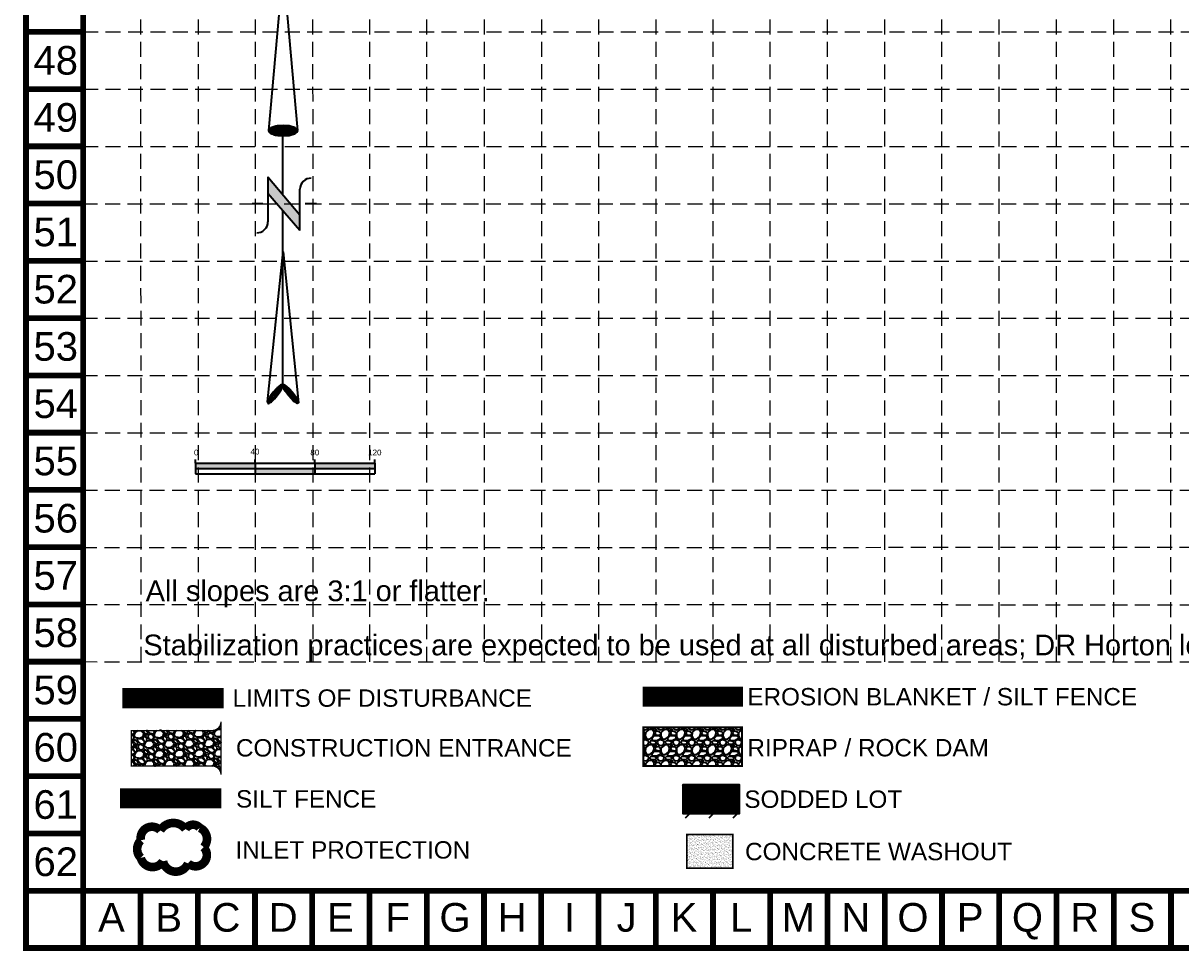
# Model space of a CAD drawing. Extents: x 2509062 to 2510599, y 7103311 to 7105769.
# Drawn here: x 2509062 to 2509837, y 7103311 to 7103932 of the extents above; entities that cross this region are included whole.
import ezdxf
from ezdxf.enums import TextEntityAlignment as Align

# ---------------------------------------------------------------- set-up
doc = ezdxf.new("R2010")
doc.units = 0
doc.header["$LTSCALE"] = 40
doc.header["$MEASUREMENT"] = 0
for name, pattern in [('ACAD_ISO02W100', [15, 12, -3]), ('DASHED', [0.75, 0.5, -0.25]), ('HIDDEN', [0.375, 0.25, -0.125])]:
    doc.linetypes.add(name, pattern=pattern)
for name, color, linetype in [('BASE', 7, 'Continuous'), ('GRID', 254, 'DASHED'), ('LEGEND', 7, 'Continuous'), ('NARROW', 7, 'Continuous')]:
    doc.layers.add(name, color=color, linetype=linetype)
doc.styles.add("L200'", font='ARIAL.TTF', dxfattribs={"height": 0.001968503937008})
doc.styles.get("Standard").update_dxf_attribs({"font": 'ARIAL.TTF'})

# ---------------------------------------------------------------- blocks, each defined once
blk = doc.blocks.new('North Arrow')
at = {"layer": 'NARROW'}
for p, q in [((32.43254981860446, 3.058265073213988), (32.43254981860446, 4.631385762768332)), ((0, 0), (22.36344290151465, 2.002084736559482)), ((28.76667448424996, -2.091662794246076), (34.01874137947743, 2.319861484284047)), ((36.17825519122562, 2.333068732823449), (30.46489879658111, 2.333068732823449)), ((36.15693846157228, 2.319861484284047), (31.03953994826952, -2.091662794246076)), ((39.10239171702415, 0.006637234364461619), (59.96415737125062, 2.108618273159664)), ((0, 0), (22.3340256442134, -2.022002755547874)), ((21.65859055236069, -0.04755806894536363), (21.65587945617517, -0.04755806894536363)), ((31.2002493849468, -0.04755806894536363), (21.65859055236069, -0.04755806894536363)), ((57.4539157862273, -0.04755806894536363), (33.41071549255503, -0.04755806894536363)), ((59.8310793026576, -2.141789640390925), (39.04486644576536, -0.007715046158409677)), ((57.69334596529006, -0.02703537367779063), (57.76929195033517, -0.01344045038422337)), ((57.76514189648879, -0.05039075473177945), (57.69334596529006, -0.02703537367779063)), ((28.76667448424996, -2.091662794246076), (34.95439482978327, -2.091662794246076)), ((32.43254981860446, -4.261561808689294), (32.43254981860446, -2.800806882678444))]:
    blk.add_line(p, q, dxfattribs=at)
blk.add_lwpolyline([(22.36469003275943, -2.029144276148145), (22.58571216360451, -1.926685835660464, 0.09157658552841703), (22.86600292222374, -1.437143250313966, 0.04830551554414139), (23.03449076013294, -0.7510674610057322), (23.07365352004581, -0.007926344824227272), (23.0138871940153, 0.8191116749912908, 0.04830551554426889), (22.86600292222374, 1.421290560665511, 0.0915765855283463), (22.58571216360451, 1.91083314601201), (22.36469003275943, 2.01329158649969), (22.14366790191434, 1.91083314601201, 0.09157658552851158), (21.86337714329511, 1.421290560665511, 0.04830551554418233), (21.71549287155813, 0.8191116749912908), (21.65572654552761, -0.007926344824227272), (21.71549287155813, -0.8349643646397453, 0.04830551554422624), (21.86337714329511, -1.437143250313966, 0.09157658552816902), (22.14366790191434, -1.926685835660464)], format="xyb", close=True, dxfattribs=at)
for points in [[(57.45558378554506, -0.03134526075882604), (57.43996657389744, 0.0836624617477355, -0.06681784727068599), (57.67471216397553, 0.4712181194372533, -0.03073031192727785), (58.00862399094058, 0.8372912985578296), (58.52165351551321, 1.292257312707079), (59.07299621394941, 1.699951556056476, -0.03073031192742202), (59.50028108291463, 1.950818694931513, -0.06681784727061153), (59.92804734067704, 2.100220530974184), (60.03732810972451, 2.061125939999329)], [(60.03732810972451, 2.061125939999329), (60.05294532137214, 1.946118217492767, -0.06681784727066456), (59.81819973129404, 1.558562559803249, -0.03073031192683177), (59.43379851860755, 1.137137013811298), (58.97125837981093, 0.7375233665334235), (58.41991568137473, 0.3298291232385964, -0.03073031192764033), (57.99263081235495, 0.07896198436355917, -0.03669233332525137), (57.76236303227506, -0.01733721801429056)], [(57.45558378554506, -0.03527464659782709), (57.43996657389744, -0.150282369049819, 0.06681784727068599), (57.67471216397553, -0.5378380267393368, 0.03073031192727785), (58.00862399094058, -0.903911205859913), (58.52165351551321, -1.358877220063732), (59.07299621394941, -1.766571463358559, 0.03073031192742202), (59.50028108291463, -2.017438602233597, 0.06681784727061153), (59.92804734067704, -2.166840438276267), (60.03732810972451, -2.127745847301412)], [(60.03732810972451, -2.127745847301412), (60.05294532137214, -2.012738124794851, 0.06681784727066456), (59.81819973129404, -1.625182467105333, 0.03073031192683177), (59.43379851860755, -1.203756921113381), (58.97125837981093, -0.804143273835507), (58.41991568137473, -0.3964490305406798, 0.03073031192764033), (57.99263081235495, -0.1455818916656426, 0.03669233332525137), (57.76236303227506, -0.04928268934236257)]]:
    blk.add_lwpolyline(points, format="xyb", dxfattribs=at)
for centre, start, end in [((30.46491631666868, 3.862994872579293), 178.8769027564139, 270), ((34.95439482978327, -3.621588933947351), 358.8769027564139, 90)]:
    blk.add_arc(centre, 1.529926139739004, start, end, dxfattribs=at)
for points in [[(23.01902749208239, 0.7489697719211108), (21.85494459723486, 1.41965102062386), (22.86773874044229, 1.437300527177285), (22.14491470462235, 1.910307302568981)], [(22.86773874044229, 1.437300527177285), (22.14491470462235, 1.910307302568981), (22.58617356370451, 1.910307302568981), (22.35503797086494, 2.002084736559482)], [(31.04573626156707, -2.092600781761575), (36.15173163068903, 2.358604768796795), (28.74698772917327, -2.064361571265181), (34.01267678058502, 2.358604768796795)], [(59.26426530671961, 0.9963362022790534), (58.69416543257103, 1.419996991044172), (59.44663154890804, 1.149516487475921), (59.00303798687673, 1.64907741756906)], [(59.44663154890804, 1.149516487475921), (59.00303798687673, 1.64907741756906), (59.61749721722299, 1.335816834307479), (59.27576588053853, 1.822957741314895)], [(59.61749721722299, 1.335816834307479), (59.27576588053853, 1.822957741314895), (59.80972109409777, 1.551097235151246), (59.4926338442383, 1.954057985367399)], [(59.80972109409777, 1.551097235151246), (59.4926338442383, 1.954057985367399), (59.93129858887187, 1.730497569169529), (59.69471535579942, 2.039618144699489)], [(59.93129858887187, 1.730497569169529), (59.69471535579942, 2.039618144699489), (60.05287608364597, 1.941637962281675), (59.93129858887187, 2.103098262887215)], [(60.05287608364597, 1.941637962281675), (59.93129858887187, 2.103098262887215), (60.03644669248388, 2.064458190925507)], [(23.02743242273209, -0.7618279882990464), (21.67003612299595, -0.04525802260104683), (23.06525461068304, -0.04525802260104683), (21.71626324154204, 0.8195677980802429)], [(23.06525461068304, -0.04525802260104683), (21.71626324154204, 0.8195677980802429), (23.01902749208239, 0.7489697719211108), (21.85494459723486, 1.41965102062386)], [(57.44388876337325, 0.08001449623407098), (57.69525844847522, -0.01106567331589758), (57.49810575425727, 0.2124947428819723), (57.77083364797363, -0.01106567331589758)], [(57.450460519849, -0.04004572727353661), (57.68868669199946, -0.016585683588346), (57.44388876337325, 0.08001449623407098), (57.69525844847522, -0.01106567331589758)], [(57.49810575425727, 0.2124947428819723), (57.77083364797363, -0.01106567331589758), (57.59996797960412, 0.3891350717640307), (57.940056377156, 0.06345446541672572)], [(57.59996797960412, 0.3891350717640307), (57.940056377156, 0.06345446541672572), (57.68211493557828, 0.4981552747267415), (58.06984856753843, 0.1324545938769006)], [(57.68211493557828, 0.4981552747267415), (58.06984856753843, 0.1324545938769006), (57.83819415180915, 0.663755583063903), (58.29493122679196, 0.2580348277115263)], [(57.83819415180915, 0.663755583063903), (58.29493122679196, 0.2580348277115263), (58.02877508955135, 0.8569559427633067), (58.51837094691291, 0.405695102581376)], [(58.02877508955135, 0.8569559427633067), (58.51837094691291, 0.405695102581376), (58.26042950528063, 1.069476338470849), (58.73031009321494, 0.5657754006460891)], [(58.26042950528063, 1.069476338470849), (58.73031009321494, 0.5657754006460891), (58.51837094691291, 1.297176762400341), (59.04904028220699, 0.8114158579883224)], [(58.51837094691291, 1.297176762400341), (59.04904028220699, 0.8114158579883224), (58.69580837170361, 1.422756996180397), (59.26097942850902, 0.9949561996836565)], [(22.86773874044229, -1.439569039612252), (21.72466817219174, -0.8747848301754857), (23.02743242273209, -0.7618279882990464), (21.67003612299595, -0.04525802260104683)], [(22.5777686330548, -1.930225321557373), (21.86334952788457, -1.446628842222708), (22.86773874044229, -1.439569039612252), (21.72466817219174, -0.8747848301754857)], [(22.36344290151465, -2.014942952937417), (22.14491470462235, -1.930225321557373), (22.5777686330548, -1.930225321557373), (21.86334952788457, -1.446628842222708)], [(57.4373170068975, -0.1421659174229717), (57.68868669199946, -0.02210569386079442), (57.450460519849, -0.04004572727353661), (57.68868669199946, -0.016585683588346)], [(57.45703227632475, -0.1932260124704044), (57.69525844847522, -0.02762570418781252), (57.4373170068975, -0.1421659174229717), (57.68868669199946, -0.02210569386079442)], [(57.52603571929285, -0.3257062591183058), (57.76426189149788, -0.05108574781843345), (57.45703227632475, -0.1932260124704044), (57.69525844847522, -0.02762570418781252)], [(57.63446970111545, -0.4802665469105705), (57.90062583830149, -0.1021458429204358), (57.52603571929285, -0.3257062591183058), (57.76426189149788, -0.05108574781843345)], [(57.78397716092513, -0.6624268860650773), (58.09120677609826, -0.2001260253382497), (57.63446970111545, -0.4802665469105705), (57.90062583830149, -0.1021458429204358)], [(57.97455809866733, -0.8735672791772231), (58.33600470472447, -0.3477863002626691), (57.78397716092513, -0.6624268860650773), (58.09120677609826, -0.2001260253382497)], [(58.24071423585337, -1.113687726247008), (58.61366141578401, -0.5423666625029), (57.97455809866733, -0.8735672791772231), (58.33600470472447, -0.3477863002626691)], [(58.61366141578401, -1.433848322321865), (58.92746278743289, -0.771447089027788), (58.24071423585337, -1.113687726247008), (58.61366141578401, -0.5423666625029)], [(58.91431927448139, -1.64498871543401), (59.20019068109468, -1.004667523229728), (58.61366141578401, -1.433848322321865), (58.92746278743289, -0.771447089027788)], [(59.11804372517508, -1.794028992899257), (59.56985198281473, -1.35518817585762), (58.91760515269198, -1.651888728247286), (59.20019068109468, -1.011567536097573)], [(59.34805520177179, -1.927889242142555), (59.81300697236293, -1.62152867174882), (59.11804372517508, -1.794028992899257), (59.56985198281473, -1.35518817585762)], [(59.53699320043597, -1.324828119304584), (59.41377276652929, -1.18406785724801), (59.20840537670301, -1.014327541233797)], [(59.58299549571166, -2.052089473381784), (59.92801271066128, -1.787128980031412), (59.34805520177179, -1.927889242142555), (59.81300697236293, -1.62152867174882)], [(59.78343406819477, -2.12522960951901), (60.04630432717022, -2.007929391147627), (59.58299549571166, -2.052089473381784), (59.92801271066128, -1.787128980031412)], [(59.92308389326354, -2.166629686616943), (60.03808963156189, -2.132129622386856), (59.78343406819477, -2.12522960951901), (60.04630432717022, -2.007929391147627)]]:
    blk.add_solid(points, dxfattribs=at)
blk = doc.blocks.new('washout')
at = {"layer": 'BASE'}
h = blk.add_hatch(dxfattribs=at)
h.set_pattern_fill('AR-SAND', color=30, scale=1.29438, style=0)
h.set_pattern_definition([(37.50000000000001, (1095.310110482622, -97.07849999999996), (-0.0815373428699146, 2.494042150135252), [0, -1.9674576, 0, -2.200446, 0, -2.1033675]), (7.499999999999999, (1095.310110482622, -97.07849999999996), (2.29076357176444, 3.652929423912071), [0, -1.0613916, 0, -1.7733006, 0, -0.6795494999999999]), (327.5, (1093.718023082621, -97.07849999999996), (4.0308829430139, 0.007324965717175819), [0, -0.6471899999999999, 0, -2.329884, 0, -3.041793]), (317.5, (1093.718023082621, -97.07849999999996), (3.891070154426286, 1.136045697739593), [0, -0.323595, 0, -1.5273684, 0, -1.747413])])
h.paths.add_polyline_path([(44.3144205259029, 0), (44.3144205259029, 32.35950000000003), (0, 32.35950000000003), (0, 0)])
at = {"layer": 'BASE', "color": 30, "linetype": 'ACAD_ISO02W100', "const_width": 1.617975}
blk.add_lwpolyline([(0, 0), (44.3144205259029, 0), (44.3144205259029, 32.35950000000003), (0, 32.35950000000003)], close=True, dxfattribs=at)

msp = doc.modelspace()

# ---------------------------------------------------------------- hatches: boundary and pattern name
h = msp.add_hatch(color=7)
h.paths.add_polyline_path([(2509217.378219537, 7103634.116432074), (2509217.378219537, 7103637.720186841), (2509177.378219537, 7103637.720186841), (2509177.378219537, 7103634.116432074)])
h.paths.add_polyline_path([(2509217.378219537, 7103634.116432074), (2509217.378219537, 7103630.512677307), (2509257.378219537, 7103630.512677307), (2509257.378219537, 7103634.116432074)])
h.paths.add_polyline_path([(2509257.378219537, 7103637.720186841), (2509257.378219537, 7103634.116432074), (2509297.378219537, 7103634.116432074), (2509297.378219537, 7103637.720186841)])
at = {"layer": 'LEGEND'}
h = msp.add_hatch(dxfattribs=at)
h.set_pattern_fill('GRAVEL', color=4, scale=9.461774216704912, angle=-43.93425516442545, style=0)
h.set_pattern_definition([(184.0785448355745, (2495908.994658262, 7097722.934895048), (-113.5941204699677, -8.804843376024413), [1.272949256018611, -126.0222034284237]), (141.0354448355745, (2495907.724930478, 7097722.844358004), (88.33005528420489, -71.96493506461108), [2.184420889862232, -216.2576018639414]), (88.57614483557452, (2495906.026466056, 7097724.218006518), (-4.076188617066236, -140.6003129963186), [1.540263301188961, -152.4862560531914]), (223.3394448355745, (2495901.727874839, 7097725.074870168), (138.1114716308638, 129.7105063197345), [1.989224487771607, -196.9331864422923]), (248.8994448355745, (2495900.281111007, 7097723.709627704), (44.70970496052832, 114.5896914864439), [1.950592063644801, -193.1088792305133]), (313.3394448355745, (2495899.578884043, 7097721.889820826), (-129.7105063197345, 138.1114716308638), [1.989224487771608, -196.9331864422923]), (353.7599448355745, (2495900.944126507, 7097720.443056993), (-154.2278383495392, 17.20595489109834), [2.630647623696251, -260.4339065868961]), (28.32104483557454, (2495903.559186211, 7097720.157122578), (192.1239276606469, 103.9485997112915), [2.483602190594439, -245.8767020248173]), (77.49534483557453, (2495905.745509277, 7097721.335373721), (30.83328905996904, 141.0980986635908), [1.995961271013887, -197.6003834511816]), (131.3021448355745, (2495906.177674329, 7097723.28398951), (68.38662613332214, -79.02746747719524), [2.278698008157476, -111.6561550908453]), (178.4631448355746, (2495904.673667682, 7097724.995837618), (-153.9789675951746, 3.827288841445953), [2.946850656244314, -291.738432588994]), (94.87984483557395, (2495908.407856523, 7097718.50749492), (-8.307096745615697, 86.83681542777043), [1.005796061009946, -99.5742358198243]), (127.5349448355745, (2495908.322297114, 7097719.509649611), (75.4491505125378, -98.97110268609852), [1.913520832263751, -189.4390165592738]), (181.0657448355745, (2495907.156490061, 7097721.027039943), (-6.564888461439681, -6.813770338344805), [1.338093571500614, -12.04287052882817]), (159.2643448355745, (2495907.467312657, 7097722.304234182), (47.19862087408287, -19.19688489186191), [0.7205898007958126, -71.33813481088158]), (247.8671448355745, (2495906.793402288, 7097722.559363184), (12.88089346210853, 27.00619239211558), [1.019061468461769, -49.93415388123994]), (347.0295448355745, (2495906.409464374, 7097721.615390904), (33.57108037787066, -6.067092924438998), [1.655138701953973, -53.51601259048996]), (117.6308448355745, (2495908.022369387, 7097721.24389708), (7.062663473597575, -19.94353306269932), [1.196829282445214, -28.72393116400778]), (332.4552448355745, (2495902.841416714, 7097726.366997314), (87.83230870839353, -45.20762371586596), [1.67662639120011, -165.9864385086507]), (26.4119448355745, (2495904.328001635, 7097725.591655032), (-99.46880528539735, -48.69195056036579), [1.406596816829569, -139.2527915511266]), (249.2643448355745, (2495909.335346673, 7097722.606650726), (19.19688489186191, 47.19862087408286), [1.441170139817407, -70.61755447185993]), (299.6762448355745, (2495908.825088667, 7097721.258829989), (-48.44308584717295, 86.09013374763278), [1.67662639120011, -165.9864385086507]), (295.5097448355746, (2495898.771187128, 7097722.142461011), (-20.93910714059411, 46.45195343913112), [1.616827978150535, -79.22460877647305]), (250.8408448355745, (2495899.467496859, 7097720.683253089), (38.14498526486845, 107.7758547167576), [1.354717908799375, -134.1172716683967]), (22.86714483557454, (2495902.838597925, 7097715.727233632), (46.4519758712825, 20.93905775388654), [1.441170139817409, -70.61755447186003]), (333.4197448355745, (2495904.16650812, 7097716.287267999), (-114.838510373191, 58.08850138539999), [1.586086673720461, -157.0221549184858]), (25.50974483557453, (2495899.499851493, 7097718.944027983), (-46.45195343913112, -20.93910714059408), [0.8084139890752678, -80.03302276554837]), (57.37564483557452, (2495902.429771832, 7097716.121126818), (19.44579856215124, 33.81994893020514), [0.4824558673097833, -47.76331063737867]), (122.0295448355745, (2495902.689878471, 7097716.527464094), (13.87643473300198, -26.50841786732913), [1.950592063644798, -37.06129651812226]), (142.0747448355744, (2495901.655369146, 7097718.181129792), (74.70256255033343, -58.83509908484016), [1.807671964101473, -178.959268978142]), (259.7558448355745, (2495905.818624595, 7097721.002151764), (6.31599263384873, 20.19242863724852), [1.364596001081615, -32.75031348773297]), (309.2229448355745, (2495905.575939682, 7097719.659308662), (102.7042302182985, -125.2306560991288), [2.382417977120975, -235.8589728786854]), (17.01114483557456, (2495907.082435146, 7097717.813674008), (-73.20928063890855, -21.43683433085828), [0.974146426255068, -96.44078005247822]), (46.06574483557452, (2495908.013963337, 7097718.098668827), (-0.248881799888913, 13.37865465977382), [0.5677064530022946, -8.894067763702617]), (76.3221448355745, (2495901.716040375, 7097718.516840567), (-18.69918305282048, -73.95590649465474), [1.314467521281514, -130.1327009249354]), (4.078544835574532, (2495902.02686297, 7097719.794034804), (113.5941204699677, 8.804843376024433), [2.545898512037222, -124.7492541724051]), (316.0657448355745, (2495904.566318538, 7097719.975108893), (13.37865465977382, 0.2488817998889146), [2.460061296343278, -7.001712920361634]), (281.3705448355745, (2495906.337898277, 7097718.268238422), (-22.18338164977828, 113.3452628829304), [1.496038968500081, -148.1077443402173]), (210.1203448355745, (2495906.632848368, 7097716.801564044), (-33.07331402674937, -20.69018807911811), [1.377653249500669, -67.50510384327495]), (163.7117448355745, (2495905.441213539, 7097716.11023195), (-195.1104827333937, 56.59507978945598), [2.243055504683134, -222.0628639728245]), (131.4918448355745, (2495903.288184703, 7097716.739343595), (-82.01413849186189, 92.15726006065563), [2.373003511775375, -234.9270921978583])])
edge = h.paths.add_edge_path()
edge.add_line((2509194.429100746, 7103429.138458204), (2509194.429100746, 7103464.623900709))
edge.add_arc((2509188.514861518, 7103464.62390071), 5.914239228859566, -89.96094406197483, 9.271161616197787e-11, ccw=False)
edge.add_line((2509188.518892986, 7103458.709662855), (2509134.318515533, 7103458.704753567))
edge.add_line((2509134.318515533, 7103458.704753567), (2509134.318515533, 7103435.030063294))
edge.add_line((2509134.318515533, 7103435.030063294), (2509188.510830049, 7103435.052696059))
edge.add_arc((2509188.514861518, 7103429.138458204), 5.914239228837753, 2.55226950685028e-11, 90.0390559379594, ccw=False)
at = {"layer": 'LEGEND', "linetype": 'ACAD_ISO02W100'}
h = msp.add_hatch(dxfattribs=at)
h.set_pattern_fill('GRAVEL', color=240, scale=10.39923817144438, style=0)
h.set_pattern_definition([(228.0128, (2508737.234932457, 7102909.901412906), (-83.19388698734672, -93.59315749469272), [1.399071906633441, -138.5083683384268]), (184.9697, (2508736.299001022, 7102908.861489089), (124.7908689923149, 10.39914777094029), [2.400851318165022, -237.6842077036699]), (132.5103999999999, (2508733.907176242, 7102908.653504326), (103.9922851923217, -114.3917100875406), [1.692871183453089, -167.5944551466192]), (267.2737, (2508729.851473356, 7102906.053694783), (10.39919675884098, 207.984766496387), [2.186315034688124, -216.4451468371716]), (292.8337, (2508729.747480974, 7102903.869854767), (-51.99629386622192, 124.790820742555), [2.143854945234118, -212.2419307568465]), (357.2737, (2508730.579420027, 7102901.893999514), (-207.984766496387, 10.39919675884098), [2.186315034688124, -216.4451468371717]), (37.69419999999999, (2508732.763260043, 7102901.790007132), (-135.1901726176078, -103.992281935423), [2.891289789568509, -286.2374603840427]), (72.2553, (2508735.051092441, 7102903.557877622), (72.7947791240476, 228.783200579535), [2.729675229146095, -270.237941278607]), (121.4296, (2508735.883031495, 7102906.157687165), (-83.19399100071622, 135.190044612081), [2.193719292266194, -217.1784491168311]), (175.2364, (2508734.739115296, 7102908.029550035), (114.391629726891, -10.39915011757215), [2.504469327305273, -122.7189450417674]), (222.3974, (2508732.243298135, 7102908.237534799), (-124.7909345028939, -114.3915375448671), [3.23882193002001, -320.643610254459]), (138.8141, (2508740.146719145, 7102905.949702401), (-72.79469784464514, 62.39540108947772), [1.10544941686271, -109.439960235126]), (171.4692, (2508739.314780091, 7102906.677649073), (135.190078392161, -20.79855860127648), [2.10311073007838, -208.2084614411915]), (225, (2508737.234932457, 7102906.989626219), (-1.154547365649836e-15, -10.39924138947774), [1.470670661443837, -13.23606715070905]), (203.1986, (2508736.506985785, 7102908.237534799), (51.99618805636468, 20.79849012463362), [0.7919851806608615, -78.40625210599464]), (291.8014, (2508735.779039113, 7102907.925557653), (-10.39923724071931, 31.19771735343716), [1.120029148779074, -54.88158427874723]), (30.9638, (2508736.19500864, 7102906.885633837), (31.19769394763501, 20.79850216982035), [1.819128334092577, -58.8183302801668]), (161.5651, (2508737.754894366, 7102907.821565272), (20.79848086232448, -10.39922156617701), [1.315410035544172, -31.56987205077465]), (16.38950000000001, (2508729.747480974, 7102907.925557653), (103.9924045762534, 31.19763870199391), [1.842745003979944, -182.4322233597322]), (70.3462, (2508731.515351463, 7102908.445519562), (-41.59690326206437, -114.3916420945659), [1.545961145805093, -153.0498310583208]), (293.1986, (2508737.754894366, 7102909.901412906), (-20.79849012463362, 51.99618805636467), [1.583959962083552, -77.61427732457197]), (343.6105, (2508738.378848656, 7102908.445519562), (-103.9924045762534, 31.19763870199392), [1.842745003979927, -182.4322233597301]), (339.444, (2508729.747480974, 7102901.478029987), (-51.99621003905788, 20.79843470872328), [1.777021818736415, -87.07411071503704]), (294.7751, (2508731.411359081, 7102900.854075697), (-51.99610963132212, 114.3916554704082), [1.488942122911047, -147.4054885521957]), (66.80140000000002, (2508737.858886748, 7102899.502174735), (20.79849012463363, 51.99618805636467), [1.583959962083551, -77.61427732457193]), (17.35400000000001, (2508738.482841038, 7102900.958068078), (-135.1901172258459, -41.59689551346069), [1.743234693917393, -172.5797667321042]), (69.444, (2508732.763260043, 7102899.502174735), (-20.79843470872331, -51.99621003905786), [0.8885109093682088, -87.96262162440533]), (101.3098999999995, (2508737.234932457, 7102899.502174735), (-10.39921354772897, 41.59696050840636), [0.5302571543619472, -52.495655867358]), (165.9638, (2508737.130940075, 7102900.022136644), (31.19772019221049, -10.3992179694813), [2.143854945234116, -40.73329595563906]), (186.009, (2508735.051092441, 7102900.542098552), (103.9923791240564, 10.3992310737755), [1.98677445265445, -196.6903900333599]), (303.6901, (2508736.19500864, 7102905.949702401), (-10.3992520493025, 20.79847174404573), [1.499798927562052, -35.99518466072742]), (353.1572, (2508737.026947694, 7102904.701793821), (176.7870423160147, -20.79855951521323), [2.618465776140667, -259.2276646706845]), (60.94540000000001, (2508739.626757237, 7102904.389816675), (-41.59695296862932, -72.79467119934243), [1.070663965179228, -105.9960445298887]), (90, (2508740.146719145, 7102905.325748111), (-10.39923817144438, 10.39923817144438), [0.6239542902866627, -9.77528388115772]), (120.2564, (2508734.843107678, 7102900.854075697), (41.59689951242093, -72.79469273912896), [1.444703763729739, -143.0261301757238]), (48.01279999999998, (2508734.115161006, 7102902.101984277), (83.19388698734672, 93.59315749469272), [2.798143813266882, -137.1092964317934]), (0, (2508735.987023877, 7102904.181831912), (10.39923817144438, 10.39923817144438), [2.70380192457554, -7.695436246868842]), (325.3048, (2508738.690825801, 7102904.181831912), (-103.9923220122877, 72.79475673333398), [1.644265144239757, -162.7821244888779]), (254.0546, (2508740.042726764, 7102903.245900476), (-10.39923702021108, -41.59695400286341), [1.514149876238646, -74.19344792807534]), (207.646, (2508739.626757237, 7102901.790007132), (-197.5854816553053, -103.9924619255272), [2.465295397113463, -244.0646498845214]), (175.4261, (2508737.442917221, 7102900.646090933), (-135.1901020347978, 10.39918410748028), [2.608118534160056, -258.203454102415])])
h.paths.add_polyline_path([(2509477.174630981, 7103435.089062578), (2509543.354048078, 7103434.971464877), (2509543.354048078, 7103460.969560306), (2509477.174630981, 7103460.869771029)])
at = {"layer": 'LEGEND'}
h = msp.add_hatch(dxfattribs=at)
h.set_pattern_fill('ANSI31', color=2, scale=4.495179986201119, style=0)
h.set_pattern_definition([(44.99999999999999, (2509458.054614097, 7103355.683183381), (-0.3973215313621078, 0.3973215313621076), [])])
h.paths.add_polyline_path([(2509503.625783493, 7103422.304550187), (2509503.625783493, 7103421.168497593), (2509503.625783493, 7103403.153950057), (2509541.642374065, 7103403.153950057), (2509541.642374065, 7103422.304550187)])
h = msp.add_hatch(dxfattribs=at)
h.set_pattern_fill('ANSI31', color=2, scale=89.90359972402238, style=0)
h.set_pattern_definition([(44.99999999999999, (2509458.054614097, 7103352.73444248), (-7.946430627242155, 7.946430627242152), [])])
h.paths.add_polyline_path([(2509503.625783493, 7103419.355809284), (2509503.625783493, 7103418.219756692), (2509503.625783493, 7103400.205209156), (2509541.642374065, 7103400.205209156), (2509541.642374065, 7103419.355809284)])

# ---------------------------------------------------------------- linework, layer by layer
at = {"color": 7}
for p, q in [((2509177.378219537, 7103637.720186841), (2509177.378219537, 7103640.12018684)), ((2509217.378219537, 7103637.720186841), (2509217.378219537, 7103640.12018684)), ((2509257.378219537, 7103637.720186841), (2509257.378219537, 7103640.12018684)), ((2509297.378219537, 7103637.720186841), (2509297.378219537, 7103640.12018684)), ((2509177.378219537, 7103637.720186841), (2509217.378219537, 7103637.720186841)), ((2509177.378219537, 7103637.720186841), (2509177.378219537, 7103630.512677307)), ((2509177.378219537, 7103634.116432074), (2509297.378219537, 7103634.116432074)), ((2509217.378219537, 7103637.720186841), (2509297.378219537, 7103637.720186841)), ((2509217.378219537, 7103637.720186841), (2509217.378219537, 7103630.512677307)), ((2509257.378219537, 7103637.720186841), (2509257.378219537, 7103630.512677307)), ((2509297.378219537, 7103637.720186841), (2509297.378219537, 7103630.512677307)), ((2509177.378219537, 7103630.512677307), (2509217.378219537, 7103630.512677307)), ((2509217.378219537, 7103630.512677307), (2509297.378219537, 7103630.512677307))]:
    msp.add_line(p, q, dxfattribs=at)
at = {"layer": 'BASE', "const_width": 3.833715236046829}
for points in [[(2510597.34374175, 7103313.156219277), (2510597.34374175, 7105766.733970346), (2509063.857647332, 7105766.733970346), (2509063.857647332, 7103313.156219277)], [(2510559.00658939, 7103351.493371637), (2510559.00658939, 7105728.396817986), (2509102.194799692, 7105728.396817986), (2509102.194799692, 7103351.493371637)]]:
    msp.add_lwpolyline(points, close=True, dxfattribs=at)
for points in [[(2509102.194799692, 7103926.550657044), (2509063.857647332, 7103926.550657044)], [(2509102.194799692, 7103888.213504683), (2509063.857647332, 7103888.213504683)], [(2509102.194799692, 7103849.876352323), (2509063.857647332, 7103849.876352323)], [(2509102.194799692, 7103811.539199962), (2509063.857647332, 7103811.539199962)], [(2509102.194799692, 7103773.202047602), (2509063.857647332, 7103773.202047602)], [(2509102.194799692, 7103734.864895241), (2509063.857647332, 7103734.864895241)], [(2509102.194799692, 7103696.527742881), (2509063.857647332, 7103696.527742881)], [(2509102.194799692, 7103658.19059052), (2509063.857647332, 7103658.19059052)], [(2509102.194799692, 7103619.853438159), (2509063.857647332, 7103619.853438159)], [(2509102.194799692, 7103581.516285799), (2509063.857647332, 7103581.516285799)], [(2509102.194799692, 7103543.179133439), (2509063.857647332, 7103543.179133439)], [(2509102.194799692, 7103504.841981078), (2509063.857647332, 7103504.841981078)], [(2509102.194799692, 7103466.504828718), (2509063.857647332, 7103466.504828718)], [(2509102.194799692, 7103428.167676358), (2509063.857647332, 7103428.167676358)], [(2509102.194799692, 7103389.830523998), (2509063.857647332, 7103389.830523998)], [(2509102.194799692, 7103351.493371637), (2509063.857647332, 7103351.493371637)], [(2509102.194799692, 7103351.493371637), (2509102.194799692, 7103313.156219277)], [(2509140.531952053, 7103351.493371637), (2509140.531952053, 7103313.156219277)], [(2509178.869104413, 7103351.493371637), (2509178.869104413, 7103313.156219277)], [(2509217.206256774, 7103351.493371637), (2509217.206256774, 7103313.156219277)], [(2509255.543409134, 7103351.493371637), (2509255.543409134, 7103313.156219277)], [(2509293.880561495, 7103351.493371637), (2509293.880561495, 7103313.156219277)], [(2509332.217713855, 7103351.493371637), (2509332.217713855, 7103313.156219277)], [(2509370.554866216, 7103351.493371637), (2509370.554866216, 7103313.156219277)], [(2509408.892018576, 7103351.493371637), (2509408.892018576, 7103313.156219277)], [(2509447.229170937, 7103351.493371637), (2509447.229170937, 7103313.156219277)], [(2509485.566323297, 7103351.493371637), (2509447.229170937, 7103351.493371637)], [(2509485.566323297, 7103351.493371637), (2509485.566323297, 7103313.156219277)], [(2509523.903475658, 7103351.493371637), (2509523.903475658, 7103313.156219277)], [(2509562.240628018, 7103351.493371637), (2509562.240628018, 7103313.156219277)], [(2509600.577780379, 7103351.493371637), (2509600.577780379, 7103313.156219277)], [(2509638.914932739, 7103351.493371637), (2509638.914932739, 7103313.156219277)], [(2509677.252085099, 7103351.493371637), (2509677.252085099, 7103313.156219277)], [(2509715.58923746, 7103351.493371637), (2509715.58923746, 7103313.156219277)], [(2509753.92638982, 7103351.493371637), (2509753.92638982, 7103313.156219277)], [(2509792.263542181, 7103351.493371637), (2509792.263542181, 7103313.156219277)], [(2509830.600694541, 7103351.493371637), (2509830.600694541, 7103313.156219277)]]:
    msp.add_lwpolyline(points, dxfattribs=at)
at = {"layer": 'GRID', "color": 252, "linetype": 'HIDDEN', "lineweight": 0}
for p, q in [((2509140.881911847, 7103504.847375526), (2509140.674436126, 7105726.956406888)), ((2509179.381691054, 7103504.841322556), (2509178.905027524, 7105726.939142292)), ((2509217.604104371, 7103504.835313193), (2509217.250833853, 7105726.838115914)), ((2509256.145466039, 7103504.829253685), (2509255.538218225, 7105726.778790061)), ((2509294.133154351, 7103504.823281226), (2509293.97127792, 7105727.07528946)), ((2509332.234057567, 7103504.817290967), (2509332.354250355, 7105727.004037835)), ((2509370.860198128, 7103504.81121813), (2509370.653891635, 7105726.862739425)), ((2509409.333559102, 7103504.805169313), (2509408.941940252, 7105726.895515461)), ((2509447.365954801, 7103504.799189826), (2509447.374557117, 7105726.872407021)), ((2509485.808685845, 7103504.793145824), (2509485.767683016, 7105726.863367097)), ((2509523.908754511, 7103504.787155696), (2509523.985274184, 7105726.858547729)), ((2509562.256742928, 7103504.781126591), (2509562.490341234, 7105726.807749562)), ((2509600.577780379, 7103504.775101722), (2509600.577780379, 7105728.396817986)), ((2509638.914932739, 7103504.769074321), (2509638.914932739, 7105728.396817986)), ((2509677.252085099, 7103504.763046918), (2509677.252085099, 7105728.396817986)), ((2509715.58923746, 7103504.757019516), (2509715.58923746, 7105728.396817986)), ((2509753.92638982, 7103504.750992115), (2509753.92638982, 7105728.396817986)), ((2509792.263542181, 7103504.744964712), (2509792.263542181, 7105728.396817986)), ((2509830.600694541, 7103504.73893731), (2509830.600694541, 7105728.396817986)), ((2509102.194799692, 7103926.550657044), (2510559.00658939, 7103926.550657044)), ((2509102.194799692, 7103888.213504683), (2510559.00658939, 7103888.213504683)), ((2509102.194799692, 7103849.876352323), (2510559.00658939, 7103849.876352323)), ((2509101.830826784, 7103811.411022975), (2510558.642616482, 7103811.411022975)), ((2509101.830826784, 7103773.073870615), (2510558.642616482, 7103773.073870615)), ((2509101.830826784, 7103734.736718254), (2510558.642616482, 7103734.736718254)), ((2509101.830826784, 7103696.399565894), (2510558.642616482, 7103696.399565894)), ((2509101.830826784, 7103658.062413533), (2510558.642616482, 7103658.062413533)), ((2509101.631175046, 7103619.7553346), (2510557.423616144, 7103619.673466144)), ((2509101.359545945, 7103581.31003508), (2510557.426715956, 7103581.568578649)), ((2509101.487518367, 7103543.058354333), (2510557.568295099, 7103542.955954783)), ((2509101.488073562, 7103504.853569061), (2510557.517765009, 7103504.624650746))]:
    msp.add_line(p, q, dxfattribs=at)
at = {"layer": 'LEGEND', "color": 240, "linetype": 'HIDDEN', "ltscale": 1.8, "const_width": 13.51427962500894}
msp.add_lwpolyline([(2509128.429434102, 7103480.47442208), (2509196.241268845, 7103480.47442208)], dxfattribs=at)
at = {"layer": 'LEGEND', "color": 84, "const_width": 13.51427962500894}
msp.add_lwpolyline([(2509476.832607927, 7103481.436286609), (2509544.016402512, 7103481.437367694)], dxfattribs=at)
at = {"layer": 'LEGEND', "color": 4, "const_width": 0.9461774216704912}
msp.add_lwpolyline([(2509194.429100746, 7103429.138458205), (2509194.429100746, 7103464.623900711, -0.4140139244211871), (2509188.518892986, 7103458.709662856), (2509134.318515533, 7103458.704753568), (2509134.318515533, 7103435.030063295), (2509188.510830049, 7103435.05269606, -0.4144132285109485)], format="xyb", close=True, dxfattribs=at)
at = {"layer": 'LEGEND', "color": 240, "linetype": 'ACAD_ISO02W100', "const_width": 1.299904771430548}
msp.add_lwpolyline([(2509477.174630981, 7103435.089062579), (2509543.354048078, 7103434.971464878), (2509543.354048078, 7103460.969560307), (2509477.174630981, 7103460.86977103)], close=True, dxfattribs=at)
at = {"layer": 'LEGEND', "color": 2}
msp.add_lwpolyline([(2509503.625783493, 7103421.168497595), (2509503.625783493, 7103403.153950059), (2509541.642374065, 7103403.153950059), (2509541.642374065, 7103422.304550189), (2509503.625783493, 7103422.304550189)], close=True, dxfattribs=at)
at = {"layer": 'LEGEND', "color": 200, "const_width": 13.51427962500894}
msp.add_lwpolyline([(2509126.891005266, 7103413.318436147), (2509194.702840009, 7103413.318436147)], dxfattribs=at)
at = {"layer": 'LEGEND', "color": 170, "ltscale": 100, "const_width": 5.752124460773801}
msp.add_lwpolyline([(2509153.803430707, 7103391.835008542, 0.5205670505517462), (2509153.803430707, 7103391.835008542, 0.7651954600696135), (2509140.792022954, 7103385.284918034, 0.4178788784126488), (2509140.711422405, 7103373.499765327, 0.6649002420699669), (2509155.58044361, 7103371.229927679, 0.744833174426672), (2509172.350667257, 7103369.821911721, 0.9756416855879776), (2509182.797721549, 7103380.613597258, 0.5205670505517462), (2509180.196388025, 7103393.61421539, 0.5205670505517462), (2509170.658161297, 7103392.747506484, 0.5402640007904789), (2509153.803430707, 7103391.835008542)], format="xyb", close=True, dxfattribs=at)

# ---------------------------------------------------------------- block references
at = {"layer": 'BASE', "xscale": 4.845000000204891, "yscale": 4.845000000204891, "zscale": 4.845000000003711, "rotation": 270}
msp.add_blockref('North Arrow', (2509236.022867378, 7103968.742640595), dxfattribs=at)
at = {"layer": 'LEGEND', "xscale": 0.6953740157186985, "yscale": 0.6953740157186985, "zscale": 0.6953740159015006}
msp.add_blockref('washout', (2509506.303383434, 7103366.539246821), dxfattribs=at)

# ---------------------------------------------------------------- texts
at = {"color": 7}
for s, p in [('0', (2509176.317127498, 7103642.98221986)), ('40', (2509214.231231464, 7103643.567604108)), ('80', (2509254.26676921, 7103642.98221986)), ('120', (2509292.982899295, 7103642.98224079))]:
    msp.add_text(s, height=3.84, dxfattribs=at).set_placement(p)
at = {"layer": 'BASE'}
for s, p in [('48', (2509083.760537026, 7103907.499716915)), ('49', (2509083.768563947, 7103869.256843403)), ('50', (2509083.768563947, 7103830.919712762)), ('51', (2509083.768590703, 7103792.582545836)), ('52', (2509083.76861746, 7103754.245391005)), ('53', (2509083.76861746, 7103715.908248269)), ('54', (2509083.76861746, 7103677.571117628)), ('55', (2509083.768644216, 7103639.233950702)), ('56', (2509083.768670972, 7103600.896795871)), ('57', (2509083.76853719, 7103562.55959266)), ('58', (2509083.76853719, 7103524.222462018)), ('59', (2509083.768563947, 7103485.885295092)), ('60', (2509083.768590703, 7103447.548140261)), ('61', (2509083.768590703, 7103409.210997525)), ('62', (2509083.768590703, 7103370.873866884)), ('A', (2509121.075026835, 7103333.655380926)), ('B', (2509159.412179195, 7103333.655380926)), ('C', (2509197.749331556, 7103333.655380926)), ('D', (2509236.086483916, 7103333.655380926)), ('E', (2509274.423636277, 7103333.655380926)), ('F', (2509312.760788637, 7103333.655380926)), ('G', (2509351.097940998, 7103333.655380926)), ('H', (2509389.435093358, 7103333.655380926)), ('I', (2509427.772245719, 7103333.655380926)), ('J', (2509466.109398079, 7103333.655380926)), ('K', (2509504.44655044, 7103333.655380926)), ('L', (2509542.7837028, 7103333.655380926)), ('M', (2509581.120855161, 7103333.655380926)), ('N', (2509619.458007521, 7103333.655380926)), ('O', (2509657.795159881, 7103333.655380926)), ('P', (2509696.132312242, 7103333.655380926)), ('Q', (2509734.469464602, 7103333.655380926)), ('R', (2509772.806616963, 7103333.655380926)), ('S', (2509811.143769323, 7103333.655380926))]:
    msp.add_text(s, height=19.16857618023414, dxfattribs=at).set_placement(p, align=Align.MIDDLE_CENTER)
at = {"layer": 'BASE', "color": 7, "style": "L200'"}
for s, p in [('All slopes are 3:1 or flatter.', (2509144.00258517, 7103545.342919705)), ('Stabilization practices are expected to be used at all disturbed areas; DR Horton lots are the disturbed area.', (2509142.443273164, 7103509.094176512))]:
    msp.add_text(s, height=13.8696155585095, dxfattribs=at).set_placement(p)
at = {"layer": 'LEGEND', "style": "L200'"}
for s, p in [('LIMITS OF DISTURBANCE', (2509202.160544649, 7103474.658274724)), ('EROSION BLANKET / SILT FENCE', (2509546.912368245, 7103475.567560731)), ('CONSTRUCTION ENTRANCE', (2509204.43827115, 7103441.347123829)), ('RIPRAP / ROCK DAM', (2509546.955609068, 7103441.450034536)), ('SILT FENCE', (2509204.508996855, 7103407.179752238)), ('SODDED LOT', (2509544.897064457, 7103406.963795424)), ('INLET PROTECTION', (2509204.14562828, 7103373.008409915)), ('CONCRETE WASHOUT', (2509545.376517991, 7103371.918879503))]:
    msp.add_text(s, height=11.63698616653805, dxfattribs=at).set_placement(p)

doc.saveas('drawing.dxf')
